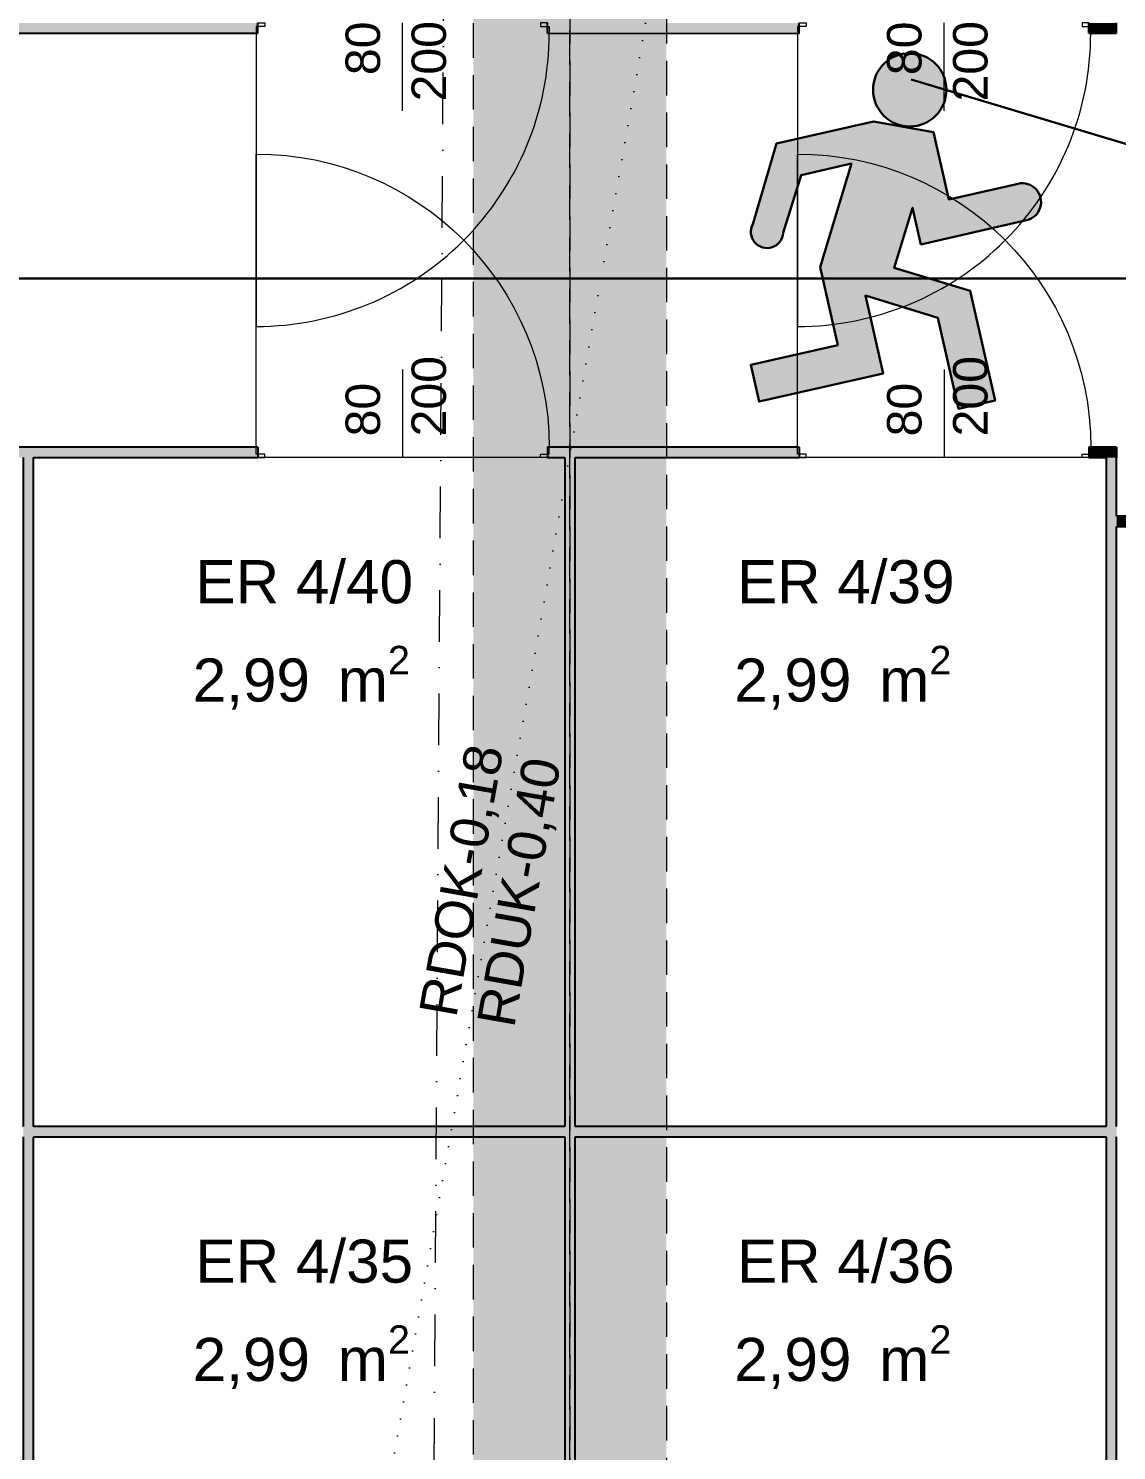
# Model space of a CAD drawing. Header units: millimetres. Extents: x 32522367 to 32638135, y 41424826 to 41540167.
# Drawn here: x 32549384 to 32552539, y 41492089 to 41496213 of the extents above; entities that cross this region are included whole.
import ezdxf
from ezdxf.enums import TextEntityAlignment as Align

# ---------------------------------------------------------------- set-up
doc = ezdxf.new("R2010")
doc.units = ezdxf.units.MM
for name, pattern in [('Punktlinie weit', [0.05, 0, -0.05]), ('Schnittlinie', [0.3, 0.15, -0.075, 0, -0.075]), ('Strichlinie mittel', [0.15, 0.1, -0.05])]:
    doc.linetypes.add(name, pattern=pattern)
for name, color, linetype in [('130 Wand Innen', 251, 'Continuous'), ('715 Lueftung', 251, 'Continuous'), ('811 Raum 2.Erschließung_ Nebenräume_Allg.räume_Technik', 251, 'Continuous'), ('851 Marker Schnitt', 251, 'Continuous'), ('955 Polierplan Beschriftung', 251, 'Continuous'), ('Archicad Tür-Marker', 251, 'Continuous'), ('Archicad Türen', 251, 'Continuous')]:
    doc.layers.add(name, color=color, linetype=linetype)
for name, color, linetype, lineweight in [('130 Wand Innen_Stift_Nr__26', 251, 'Continuous', 13), ('130 Wand Innen_Stift_Nr__7', 251, 'Continuous', 25), ('715 Lueftung_Stift_Nr__103', 251, 'Continuous', 18), ('715 Lueftung_Stift_Nr__104', 251, 'Continuous', 18), ('851 Marker Schnitt_Stift_Nr__1', 251, 'Continuous', 13), ('955 Polierplan Beschriftung_Stift_Nr__1', 251, 'Continuous', 13), ('Archicad Raumstempel_Stift_Nr__1', 251, 'Continuous', 13), ('Archicad Tür-Marker_Stift_Nr__1', 251, 'Continuous', 13), ('Archicad Türen_Stift_Nr__1', 251, 'Continuous', 13), ('Archicad Türen_Stift_Nr__7', 251, 'Continuous', 25)]:
    doc.layers.add(name, color=color, linetype=linetype, lineweight=lineweight)
doc.layers.add('E2_LEHR_MENSCH_NATIVE', color=112, linetype='Continuous', lineweight=35, true_color=0x20dd55)
doc.layers.add('E_NACHRTECH', color=3, linetype='Continuous', true_color=0x00fa00)
doc.styles.add('ERSTELLTER_STIL_1', font='arial.ttf')

# ---------------------------------------------------------------- blocks, each defined once
blk = doc.blocks.new('ER 4_40__47', base_point=(18.9892, 49.4171))
at = {"layer": 'Archicad Raumstempel_Stift_Nr__1', "color": 7, "lineweight": 13, "insert": (18.6766, 49.4516), "char_height": 0.125, "attachment_point": 1, "rotation": 343.6401, "style": 'ERSTELLTER_STIL_1'}
blk.add_mtext('\\A1;{\\pql;\\pt0,0.05;\\fArial|b0|i0|c0|p0;\\W1.000000;2,99\\fArial|b0|i0|c0|p0;\\W1.000000;\\A1{\\H.66x;\\S^  ;}\\fArial|b0|i0|c0|p0;\\W1.000000; m\\fArial|b0|i0|c0|p0;\\W1.000000;\\A1{\\H.66x;\\S2^  ;}}', dxfattribs=at)
at = {"layer": 'Archicad Raumstempel_Stift_Nr__1', "color": 7, "lineweight": 13, "style": 'ERSTELLTER_STIL_1'}
for tag, p in [('ROOM_NAME', (18.7543, 49.6878)), ('DUMMY_890', (19.3486, 49.5419)), ('DUMMY_891', (18.6851, 49.4808))]:
    blk.add_attdef(tag, text='', height=0.125, rotation=343.6401, dxfattribs=at).set_placement(p, align=Align.TOP_LEFT)
blk = doc.blocks.new('ER 4_39__48', base_point=(20.4956, 48.9749))
at = {"layer": 'Archicad Raumstempel_Stift_Nr__1', "color": 7, "lineweight": 13, "insert": (20.183, 49.0094), "char_height": 0.125, "attachment_point": 1, "rotation": 343.6401, "style": 'ERSTELLTER_STIL_1'}
blk.add_mtext('\\A1;{\\pql;\\pt0,0.05;\\fArial|b0|i0|c0|p0;\\W1.000000;2,99\\fArial|b0|i0|c0|p0;\\W1.000000;\\A1{\\H.66x;\\S^  ;}\\fArial|b0|i0|c0|p0;\\W1.000000; m\\fArial|b0|i0|c0|p0;\\W1.000000;\\A1{\\H.66x;\\S2^  ;}}', dxfattribs=at)
at = {"layer": 'Archicad Raumstempel_Stift_Nr__1', "color": 7, "lineweight": 13, "style": 'ERSTELLTER_STIL_1'}
for tag, p in [('ROOM_NAME', (20.2607, 49.2456)), ('DUMMY_890', (20.855, 49.0997)), ('DUMMY_891', (20.1915, 49.0385))]:
    blk.add_attdef(tag, text='', height=0.125, rotation=343.6401, dxfattribs=at).set_placement(p, align=Align.TOP_LEFT)
blk = doc.blocks.new('ER 4_35__52', base_point=(18.4343, 47.5269))
at = {"layer": 'Archicad Raumstempel_Stift_Nr__1', "color": 7, "lineweight": 13, "insert": (18.1217, 47.5614), "char_height": 0.125, "attachment_point": 1, "rotation": 343.6401, "style": 'ERSTELLTER_STIL_1'}
blk.add_mtext('\\A1;{\\pql;\\pt0,0.05;\\fArial|b0|i0|c0|p0;\\W1.000000;2,99\\fArial|b0|i0|c0|p0;\\W1.000000;\\A1{\\H.66x;\\S^  ;}\\fArial|b0|i0|c0|p0;\\W1.000000; m\\fArial|b0|i0|c0|p0;\\W1.000000;\\A1{\\H.66x;\\S2^  ;}}', dxfattribs=at)
at = {"layer": 'Archicad Raumstempel_Stift_Nr__1', "color": 7, "lineweight": 13, "style": 'ERSTELLTER_STIL_1'}
for tag, p in [('ROOM_NAME', (18.1994, 47.7976)), ('DUMMY_890', (18.7937, 47.6517)), ('DUMMY_891', (18.1302, 47.5905))]:
    blk.add_attdef(tag, text='', height=0.125, rotation=343.6401, dxfattribs=at).set_placement(p, align=Align.TOP_LEFT)
blk = doc.blocks.new('ER 4_36__53', base_point=(19.9407, 47.0846))
at = {"layer": 'Archicad Raumstempel_Stift_Nr__1', "color": 7, "lineweight": 13, "insert": (19.6281, 47.1192), "char_height": 0.125, "attachment_point": 1, "rotation": 343.6401, "style": 'ERSTELLTER_STIL_1'}
blk.add_mtext('\\A1;{\\pql;\\pt0,0.05;\\fArial|b0|i0|c0|p0;\\W1.000000;2,99\\fArial|b0|i0|c0|p0;\\W1.000000;\\A1{\\H.66x;\\S^  ;}\\fArial|b0|i0|c0|p0;\\W1.000000; m\\fArial|b0|i0|c0|p0;\\W1.000000;\\A1{\\H.66x;\\S2^  ;}}', dxfattribs=at)
at = {"layer": 'Archicad Raumstempel_Stift_Nr__1', "color": 7, "lineweight": 13, "style": 'ERSTELLTER_STIL_1'}
for tag, p in [('ROOM_NAME', (19.7058, 47.3553)), ('DUMMY_890', (20.3002, 47.2094)), ('DUMMY_891', (19.6367, 47.1483))]:
    blk.add_attdef(tag, text='', height=0.125, rotation=343.6401, dxfattribs=at).set_placement(p, align=Align.TOP_LEFT)
blk = doc.blocks.new('Blockrahmentür 1-Fl 27_3')
at = {"layer": 'Archicad Türen_Stift_Nr__1', "color": 7, "linetype": 'Continuous', "lineweight": 13}
for p, q in [((0.425, 0), (0.425, 0.85)), ((-0.425, -0.02), (-0.425, 0)), ((-0.425, 0), (-0.42, 0)), ((-0.42, 0), (-0.42, -0.03)), ((0.425, 0), (0.42, 0)), ((0.42, 0), (0.42, -0.03)), ((0.425, -0.02), (0.425, 0)), ((-0.4, -0.02), (-0.425, -0.02)), ((-0.42, -0.03), (-0.4, -0.03)), ((-0.4, -0.03), (-0.4, -0.02)), ((0.4, -0.03), (0.4, -0.02)), ((0.4, -0.02), (0.425, -0.02)), ((0.42, -0.03), (0.4, -0.03))]:
    blk.add_line(p, q, dxfattribs=at)
blk.add_arc((0.425, 0), 0.85, 90, 180, dxfattribs=at)
at = {"layer": 'Archicad Türen_Stift_Nr__7', "color": 7, "linetype": 'Continuous', "lineweight": 25}
for p, q in [((-0.42, 0), (-0.42, -0.03)), ((-0.42, 0), (-0.42, -0.03)), ((0.42, 0), (0.42, -0.03)), ((0.42, 0), (0.42, -0.03))]:
    blk.add_line(p, q, dxfattribs=at)
blk = doc.blocks.new('T Marker AUT 27_3')
at = {"layer": 'Archicad Tür-Marker_Stift_Nr__1', "color": 7, "linetype": 'Continuous', "lineweight": 13}
blk.add_line((0, -0.255), (0, 0), dxfattribs=at)
at = {"layer": 'Archicad Tür-Marker_Stift_Nr__1', "color": 7, "lineweight": 13, "style": 'ERSTELLTER_STIL_1'}
for tag, height, p in [('DUMMY_270', 0.1, (-0.165, 0.0026)), ('DUMMY_268', 0.1, (0.0264, 0.0026)), ('DUMMY_269', 0.0667, (0.0931, -0.1825)), ('DUMMY_271', 0.0667, (-0.0983, -0.2588))]:
    blk.add_attdef(tag, text='', height=height, rotation=270, dxfattribs=at).set_placement(p, align=Align.BOTTOM_LEFT)
blk = doc.blocks.new('Wand_96', base_point=(15.8268, 52.1391))
at = {"layer": '130 Wand Innen_Stift_Nr__26', "linetype": 'Continuous', "lineweight": 13}
for points in [[(18.6574, 51.3082), (19.3578, 51.1026), (19.3663, 51.1314), (18.6658, 51.337)], [(20.1723, 50.8948), (20.1638, 50.866), (20.8643, 50.6603), (20.8727, 50.6891)], [(21.6703, 50.4237), (21.7182, 50.4097), (21.7267, 50.4384), (21.6787, 50.4525)], [(21.7267, 50.4384), (21.7182, 50.4097), (21.747, 50.4012)], [(21.7267, 50.4384), (21.747, 50.4012), (21.7555, 50.43)]]:
    blk.add_hatch(color=5, dxfattribs=at).paths.add_polyline_path(points)
at = {"layer": '130 Wand Innen_Stift_Nr__7', "color": 7, "linetype": 'Continuous', "lineweight": 25}
for p, q in [((19.3578, 51.1026), (19.3663, 51.1314)), ((20.1638, 50.866), (20.1723, 50.8948)), ((20.8643, 50.6603), (20.8727, 50.6891)), ((21.6703, 50.4237), (21.6787, 50.4525))]:
    blk.add_line(p, q, dxfattribs=at)
at = {"layer": '130 Wand Innen_Stift_Nr__7', "color": 7, "linetype": 'Continuous', "lineweight": 25, "flags": 128}
for points in [[(18.6574, 51.3082), (19.3578, 51.1026)], [(20.1638, 50.866), (20.8643, 50.6603)], [(21.747, 50.4012), (21.7555, 50.43)], [(21.6703, 50.4237), (21.747, 50.4012)]]:
    blk.add_lwpolyline(points, dxfattribs=at)
at = {"layer": 'Archicad Tür-Marker', "color": 7, "lineweight": 13}
ref = blk.add_blockref('T Marker AUT 27_3', (19.7693, 51.0131), dxfattribs=dict(at, rotation=343.6400901272616))
ref.add_attrib('DUMMY_268', '80', dxfattribs={"layer": 'Archicad Tür-Marker_Stift_Nr__1', "color": 7, "lineweight": 13, "height": 0.1, "rotation": 73.6401, "style": 'ERSTELLTER_STIL_1'}).set_placement((19.6925, 50.878), align=Align.BOTTOM_LEFT)
ref.add_attrib('DUMMY_270', '200', dxfattribs={"layer": 'Archicad Tür-Marker_Stift_Nr__1', "color": 7, "lineweight": 13, "height": 0.1, "rotation": 73.6401, "style": 'ERSTELLTER_STIL_1'}).set_placement((19.8547, 50.7509), align=Align.BOTTOM_LEFT)
ref = blk.add_blockref('T Marker AUT 27_3', (21.2757, 50.5708), dxfattribs=dict(at, rotation=343.6400901272616))
ref.add_attrib('DUMMY_268', '80', dxfattribs={"layer": 'Archicad Tür-Marker_Stift_Nr__1', "color": 7, "lineweight": 13, "height": 0.1, "rotation": 73.6401, "style": 'ERSTELLTER_STIL_1'}).set_placement((21.1989, 50.4357), align=Align.BOTTOM_LEFT)
ref.add_attrib('DUMMY_270', '200', dxfattribs={"layer": 'Archicad Tür-Marker_Stift_Nr__1', "color": 7, "lineweight": 13, "height": 0.1, "rotation": 73.6401, "style": 'ERSTELLTER_STIL_1'}).set_placement((21.3611, 50.3086), align=Align.BOTTOM_LEFT)
at = {"layer": 'Archicad Türen', "color": 7, "linetype": 'Continuous', "lineweight": 13, "rotation": 163.6400901272617}
for p in [(19.7608, 50.9843), (21.2673, 50.542)]:
    blk.add_blockref('Blockrahmentür 1-Fl 27_3', p, dxfattribs=at)
blk = doc.blocks.new('Wand_97', base_point=(21.789, 50.5973))
at = {"layer": '130 Wand Innen_Stift_Nr__26', "linetype": 'Continuous', "lineweight": 13}
for points in [[(21.8118, 50.6219), (21.8034, 50.5931), (21.8513, 50.579), (21.8598, 50.6078)], [(22.6573, 50.3424), (23.2714, 50.1622), (23.2799, 50.1909), (22.6658, 50.3712)]]:
    blk.add_hatch(color=5, dxfattribs=at).paths.add_polyline_path(points)
at = {"layer": '130 Wand Innen_Stift_Nr__7', "color": 7, "linetype": 'Continuous', "lineweight": 25}
for p, q in [((21.8513, 50.579), (21.8598, 50.6078)), ((22.6573, 50.3424), (22.6658, 50.3712))]:
    blk.add_line(p, q, dxfattribs=at)
at = {"layer": '130 Wand Innen_Stift_Nr__7', "color": 7, "linetype": 'Continuous', "lineweight": 25, "flags": 128}
for points in [[(21.8598, 50.6078), (21.8118, 50.6219)], [(21.8034, 50.5931), (21.8513, 50.579)], [(23.2799, 50.1909), (22.6658, 50.3712)], [(22.6573, 50.3424), (23.2714, 50.1622)], [(23.2714, 50.1622), (23.2799, 50.1909)]]:
    blk.add_lwpolyline(points, dxfattribs=at)
at = {"layer": 'Archicad Tür-Marker', "color": 7, "lineweight": 13}
ref = blk.add_blockref('T Marker AUT 27_3', (22.2628, 50.4895), dxfattribs=dict(at, rotation=343.6400901272622))
ref.add_attrib('DUMMY_268', '80', dxfattribs={"layer": 'Archicad Tür-Marker_Stift_Nr__1', "color": 7, "lineweight": 13, "height": 0.1, "rotation": 73.6401, "style": 'ERSTELLTER_STIL_1'}).set_placement((22.186, 50.3544), align=Align.BOTTOM_LEFT)
ref.add_attrib('DUMMY_270', '200', dxfattribs={"layer": 'Archicad Tür-Marker_Stift_Nr__1', "color": 7, "lineweight": 13, "height": 0.1, "rotation": 73.6401, "style": 'ERSTELLTER_STIL_1'}).set_placement((22.3482, 50.2273), align=Align.BOTTOM_LEFT)
at = {"layer": 'Archicad Türen', "color": 7, "linetype": 'Continuous', "lineweight": 13, "rotation": 163.6400901272622}
blk.add_blockref('Blockrahmentür 1-Fl 27_3', (22.2543, 50.4607), dxfattribs=at)
blk = doc.blocks.new('T Marker AUT 27_2')
at = {"layer": 'Archicad Tür-Marker_Stift_Nr__1', "color": 7, "linetype": 'Continuous', "lineweight": 13}
blk.add_line((0, 0.225), (0, -0.03), dxfattribs=at)
at = {"layer": 'Archicad Tür-Marker_Stift_Nr__1', "color": 7, "lineweight": 13, "style": 'ERSTELLTER_STIL_1'}
for tag, height, p in [('DUMMY_270', 0.1, (-0.165, 0.2614)), ('DUMMY_268', 0.1, (0.0264, 0.1852)), ('DUMMY_271', 0.0667, (-0.0983, 0)), ('DUMMY_269', 0.0667, (0.0931, 0))]:
    blk.add_attdef(tag, text='', height=height, rotation=270, dxfattribs=at).set_placement(p, align=Align.BOTTOM_LEFT)
blk = doc.blocks.new('Wand_98', base_point=(15.4888, 50.9877))
at = {"layer": '130 Wand Innen_Stift_Nr__26', "linetype": 'Continuous', "lineweight": 13}
for points in [[(18.3109, 50.128), (19.0114, 49.9224), (19.0198, 49.9512), (18.3194, 50.1568)], [(19.8174, 49.6858), (20.5178, 49.4801), (20.5263, 49.5089), (19.8258, 49.7146)], [(21.3323, 49.2723), (21.3238, 49.2435), (21.3718, 49.2295), (21.3802, 49.2582)], [(21.3802, 49.2582), (21.3718, 49.2295), (21.409, 49.2498)], [(21.3718, 49.2295), (21.4006, 49.221), (21.409, 49.2498)]]:
    blk.add_hatch(color=5, dxfattribs=at).paths.add_polyline_path(points)
at = {"layer": '130 Wand Innen_Stift_Nr__7', "color": 7, "linetype": 'Continuous', "lineweight": 25}
for p, q in [((19.0198, 49.9512), (19.0114, 49.9224)), ((19.8258, 49.7146), (19.8174, 49.6858)), ((20.5263, 49.5089), (20.5178, 49.4801)), ((21.3323, 49.2723), (21.3238, 49.2435))]:
    blk.add_line(p, q, dxfattribs=at)
at = {"layer": '130 Wand Innen_Stift_Nr__7', "color": 7, "linetype": 'Continuous', "lineweight": 25, "flags": 128}
for points in [[(19.0198, 49.9512), (18.3194, 50.1568)], [(18.3877, 50.1055), (19.0114, 49.9224)], [(20.5263, 49.5089), (19.8258, 49.7146)], [(19.8174, 49.6858), (19.8653, 49.6717)], [(19.8941, 49.6632), (20.5178, 49.4801)], [(21.3238, 49.2435), (21.3718, 49.2295)], [(21.409, 49.2498), (21.3323, 49.2723)], [(21.409, 49.2498), (21.4006, 49.221)]]:
    blk.add_lwpolyline(points, dxfattribs=at)
at = {"layer": 'Archicad Tür-Marker', "color": 7, "lineweight": 13}
ref = blk.add_blockref('T Marker AUT 27_2', (19.4228, 49.8329), dxfattribs=dict(at, rotation=343.6400901272618))
ref.add_attrib('DUMMY_268', '80', dxfattribs={"layer": 'Archicad Tür-Marker_Stift_Nr__1', "color": 7, "lineweight": 13, "height": 0.1, "rotation": 73.6401, "style": 'ERSTELLTER_STIL_1'}).set_placement((19.3975, 49.8729), align=Align.BOTTOM_LEFT)
ref.add_attrib('DUMMY_270', '200', dxfattribs={"layer": 'Archicad Tür-Marker_Stift_Nr__1', "color": 7, "lineweight": 13, "height": 0.1, "rotation": 73.6401, "style": 'ERSTELLTER_STIL_1'}).set_placement((19.5811, 49.819), align=Align.BOTTOM_LEFT)
ref = blk.add_blockref('T Marker AUT 27_2', (20.9293, 49.3906), dxfattribs=dict(at, rotation=343.6400901272618))
ref.add_attrib('DUMMY_268', '80', dxfattribs={"layer": 'Archicad Tür-Marker_Stift_Nr__1', "color": 7, "lineweight": 13, "height": 0.1, "rotation": 73.6401, "style": 'ERSTELLTER_STIL_1'}).set_placement((20.9039, 49.4307), align=Align.BOTTOM_LEFT)
ref.add_attrib('DUMMY_270', '200', dxfattribs={"layer": 'Archicad Tür-Marker_Stift_Nr__1', "color": 7, "lineweight": 13, "height": 0.1, "rotation": 73.6401, "style": 'ERSTELLTER_STIL_1'}).set_placement((21.0876, 49.3768), align=Align.BOTTOM_LEFT)
at = {"layer": 'Archicad Türen', "color": 7, "linetype": 'Continuous', "lineweight": 13, "xscale": -1, "rotation": 343.6400901272618}
for p in [(19.4228, 49.8329), (20.9293, 49.3906)]:
    blk.add_blockref('Blockrahmentür 1-Fl 27_3', p, dxfattribs=at)
blk = doc.blocks.new('Wand_99', base_point=(21.3383, 49.0621))
at = {"layer": '130 Wand Innen_Stift_Nr__26', "linetype": 'Continuous', "lineweight": 13}
for points in [[(21.3527, 49.0579), (21.3442, 49.0291), (21.3922, 49.015), (21.4007, 49.0438)], [(22.2066, 48.8072), (22.1982, 48.7784), (22.8123, 48.5982), (22.8207, 48.6269)]]:
    blk.add_hatch(color=5, dxfattribs=at).paths.add_polyline_path(points)
at = {"layer": '130 Wand Innen_Stift_Nr__7', "color": 7, "linetype": 'Continuous', "lineweight": 25}
for p, q in [((21.4007, 49.0438), (21.3922, 49.015)), ((22.2066, 48.8072), (22.1982, 48.7784))]:
    blk.add_line(p, q, dxfattribs=at)
at = {"layer": '130 Wand Innen_Stift_Nr__7', "color": 7, "linetype": 'Continuous', "lineweight": 25, "flags": 128}
for points in [[(21.3442, 49.0291), (21.3922, 49.015)], [(21.4007, 49.0438), (21.3527, 49.0579)], [(22.8207, 48.6269), (22.2066, 48.8072)], [(22.1982, 48.7784), (22.8123, 48.5982)], [(22.8123, 48.5982), (22.8207, 48.6269)]]:
    blk.add_lwpolyline(points, dxfattribs=at)
at = {"layer": 'Archicad Tür-Marker', "color": 7, "lineweight": 13}
ref = blk.add_blockref('T Marker AUT 27_2', (21.8036, 48.9255), dxfattribs=dict(at, rotation=343.6400901272619))
ref.add_attrib('DUMMY_268', '80', dxfattribs={"layer": 'Archicad Tür-Marker_Stift_Nr__1', "color": 7, "lineweight": 13, "height": 0.1, "rotation": 73.6401, "style": 'ERSTELLTER_STIL_1'}).set_placement((21.7783, 48.9656), align=Align.BOTTOM_LEFT)
ref.add_attrib('DUMMY_270', '200', dxfattribs={"layer": 'Archicad Tür-Marker_Stift_Nr__1', "color": 7, "lineweight": 13, "height": 0.1, "rotation": 73.6401, "style": 'ERSTELLTER_STIL_1'}).set_placement((21.962, 48.9116), align=Align.BOTTOM_LEFT)
at = {"layer": 'Archicad Türen', "color": 7, "linetype": 'Continuous', "lineweight": 13, "xscale": -1, "rotation": 343.6400901272619}
blk.add_blockref('Blockrahmentür 1-Fl 27_3', (21.8036, 48.9255), dxfattribs=at)
blk = doc.blocks.new('Wand_100', base_point=(14.9297, 49.0831))
at = {"layer": '130 Wand Innen_Stift_Nr__26', "linetype": 'Continuous', "lineweight": 13}
for points in [[(19.3105, 47.7814), (19.3189, 47.8102), (17.8413, 48.244), (17.8328, 48.2152)], [(20.8169, 47.3392), (20.8253, 47.368), (19.3477, 47.8018), (19.3392, 47.773)]]:
    blk.add_hatch(color=5, dxfattribs=at).paths.add_polyline_path(points)
at = {"layer": '130 Wand Innen_Stift_Nr__7', "color": 7, "linetype": 'Continuous', "lineweight": 25, "flags": 128}
for points in [[(19.3189, 47.8102), (17.8413, 48.244)], [(17.8328, 48.2152), (19.3105, 47.7814)], [(20.8253, 47.368), (19.3477, 47.8018)], [(19.3392, 47.773), (20.8169, 47.3392)]]:
    blk.add_lwpolyline(points, dxfattribs=at)
blk = doc.blocks.new('Wand_128', base_point=(18.3818, 50.1385))
at = {"layer": '130 Wand Innen_Stift_Nr__26', "linetype": 'Continuous', "lineweight": 13}
blk.add_hatch(color=5, dxfattribs=at).paths.add_polyline_path([(18.3589, 50.1139), (17.2576, 46.3622), (17.2864, 46.3538), (18.3877, 50.1055)])
at = {"layer": '130 Wand Innen_Stift_Nr__7', "color": 7, "linetype": 'Continuous', "lineweight": 25, "flags": 128}
for points in [[(18.3589, 50.1139), (17.8125, 48.2525)], [(17.8413, 48.244), (18.3877, 50.1055)], [(17.804, 48.2237), (17.2576, 46.3622)], [(17.2864, 46.3538), (17.8328, 48.2152)]]:
    blk.add_lwpolyline(points, dxfattribs=at)
blk = doc.blocks.new('Wand_129', base_point=(19.8882, 49.6962))
at = {"layer": '130 Wand Innen_Stift_Nr__26', "linetype": 'Continuous', "lineweight": 13}
blk.add_hatch(color=5, dxfattribs=at).paths.add_polyline_path([(19.8653, 49.6717), (18.764, 45.92), (18.7928, 45.9115), (19.8941, 49.6632)])
at = {"layer": '130 Wand Innen_Stift_Nr__7', "color": 7, "linetype": 'Continuous', "lineweight": 25, "flags": 128}
for points in [[(19.8653, 49.6717), (19.3189, 47.8102)], [(19.3477, 47.8018), (19.8941, 49.6632)], [(19.3105, 47.7814), (18.764, 45.92)], [(18.7928, 45.9115), (19.3392, 47.773)]]:
    blk.add_lwpolyline(points, dxfattribs=at)
blk = doc.blocks.new('Wand_130', base_point=(21.3946, 49.254))
at = {"layer": '130 Wand Innen_Stift_Nr__26', "linetype": 'Continuous', "lineweight": 13}
blk.add_hatch(color=5, dxfattribs=at).paths.add_polyline_path([(21.3718, 49.2295), (20.2704, 45.4778), (20.2992, 45.4693), (21.4006, 49.221)])
at = {"layer": '130 Wand Innen_Stift_Nr__7', "color": 7, "linetype": 'Continuous', "lineweight": 25, "flags": 128}
for points in [[(21.3718, 49.2295), (20.8253, 47.368)], [(21.3527, 49.0579), (21.4006, 49.221)], [(20.8541, 47.3596), (21.3442, 49.0291)], [(20.8169, 47.3392), (20.2704, 45.4778)], [(20.2992, 45.4693), (20.8457, 47.3308)]]:
    blk.add_lwpolyline(points, dxfattribs=at)
blk = doc.blocks.new('Träger_17', base_point=(15.4215, 34.9775))
at = {"layer": '715 Lueftung_Stift_Nr__104', "linetype": 'Continuous', "lineweight": 0, "true_color": 0x260033}
blk.add_hatch(color=198, dxfattribs=at).paths.add_polyline_path([(15.5953, 35.0724), (21.6824, 55.8083), (21.4138, 55.8872), (15.2477, 34.8826)])
at = {"layer": '715 Lueftung_Stift_Nr__104', "color": 202, "linetype": 'Strichlinie mittel', "lineweight": 18, "true_color": 0x9900cc, "flags": 128}
for points in [[(15.2477, 34.8826), (21.4138, 55.8872)], [(15.5953, 35.0724), (21.6824, 55.8083)]]:
    blk.add_lwpolyline(points, dxfattribs=at)
blk = doc.blocks.new('Träger_20', base_point=(21.859, 55.9128))
at = {"layer": '715 Lueftung_Stift_Nr__103', "linetype": 'Continuous', "lineweight": 0, "true_color": 0x231e00}
blk.add_hatch(color=38, dxfattribs=at).paths.add_polyline_path([(15.9428, 35.2622), (21.9511, 55.7295), (21.6824, 55.8083), (15.5953, 35.0724)])
at = {"layer": '715 Lueftung_Stift_Nr__103', "color": 56, "linetype": 'Strichlinie mittel', "lineweight": 18, "true_color": 0x8c7b00, "flags": 128}
for points in [[(21.6824, 55.8083), (15.5953, 35.0724)], [(21.9511, 55.7295), (15.9428, 35.2622)]]:
    blk.add_lwpolyline(points, dxfattribs=at)
blk = doc.blocks.new('Schnittebene_1', base_point=(-0.5412, -16.9326))
at = {"layer": '851 Marker Schnitt_Stift_Nr__1', "color": 7, "linetype": 'Schnittlinie', "lineweight": 13}
blk.add_line((-0.5124, -16.8369), (28.836, 80.7482), dxfattribs=at)
blk = doc.blocks.new('Etikett_56', base_point=(7.3607, 24.3642))
at = {"layer": '955 Polierplan Beschriftung_Stift_Nr__1', "color": 7, "linetype": 'Punktlinie weit', "lineweight": 13}
blk.add_line((7.3607, 24.3642), (27.8669, 65.8166), dxfattribs=at)
at = {"layer": '955 Polierplan Beschriftung_Stift_Nr__1', "color": 7, "lineweight": 13, "insert": (19.1466, 48.179), "char_height": 0.11, "attachment_point": 4, "rotation": 63.6788, "line_spacing_factor": 0.929581, "style": 'ERSTELLTER_STIL_1'}
blk.add_mtext('\\A1;{\\pql;\\fArial|b0|i0|c0|p0;\\W1.000000;RDOK\\fArial|b0|i0|c0|p0;\\W1.000000;\\fArial|b0|i0|c0|p0;\\W1.000000;-0,18\\fArial|b0|i0|c0|p0;\\W1.000000;\\A1{\\H.66x;\\S^  ;}\\fArial|b0|i0|c0|p0;\\W1.000000;\\fArial|b0|i0|c0|p0;\\W1.000000;\\P\\pql;\\fArial|b0|i0|c0|p0;\\W1.000000;RDUK\\fArial|b0|i0|c0|p0;\\W1.000000;\\fArial|b0|i0|c0|p0;\\W1.000000;-0,40\\fArial|b0|i0|c0|p0;\\W1.000000;\\A1{\\H.66x;\\S^  ;}\\fArial|b0|i0|c0|p0;\\W1.000000;\\fArial|b0|i0|c0|p0;\\W1.000000;}', dxfattribs=at)
blk = doc.blocks.new('98095500')
at = {"color": 18, "lineweight": 30, "true_color": 0x000000}
for points in [[(423921.73, 99168.82), (423956.82, 99168.82), (423956.82, 99202.95), (423984.52, 99214.53), (424033.69, 99214.53), (424053.79, 99178.33)], [(424040.17, 99170.92), (424025.2, 99196.66), (423999.74, 99196.78), (424026.18, 99150.32), (424026.18, 99110.9), (424070.22, 99110.9), (424070.22, 99092.32), (424007.48, 99092.32), (424007.48, 99131.68), (423974.96, 99113.11), (423974.96, 99066.99), (423956.52, 99066.99), (423956.52, 99122.44), (423990.54, 99141.87), (423975.12, 99168.79), (423975.12, 99150.21), (423921.73, 99150.28)]]:
    blk.add_lwpolyline(points, dxfattribs=at)
blk.add_circle((423963.6, 99225.86), 18.08, dxfattribs=at)
for centre, radius, start, end in [((424047.83, 99173.07), 7.96, 195.72991, 41.40047), ((423921.73, 99159.55), 9.27, 89.9849, 270.0151)]:
    blk.add_arc(centre, radius, start, end, dxfattribs=at)
blk = doc.blocks.new('750298750')
h = blk.add_hatch(color=3)
h.paths.add_polyline_path([(426943.63, 99576.9), (426968.12, 99576.79), (426982.52, 99552.02, 1.25347), (426995.63, 99559.16), (426976.28, 99593.98), (426928.98, 99593.98), (426902.34, 99582.83), (426902.34, 99550.01), (426868.58, 99550.01, 1), (426868.59, 99532.17), (426919.94, 99532.11), (426919.94, 99549.98), (426934.78, 99524.08), (426902.06, 99505.39), (426902.06, 99452.05), (426919.79, 99452.05), (426919.79, 99496.41), (426951.07, 99514.28), (426951.07, 99476.42), (427011.43, 99476.42), (427011.43, 99494.29), (426969.06, 99494.29), (426969.06, 99532.21)])
h.paths.add_polyline_path([(426891.47, 99604.88, 1), (426926.25, 99604.88, 1)])
at = {"xscale": 0.9619413167778113, "yscale": 0.9619413167778113, "zscale": 0.9619413167778113}
blk.add_blockref('98095500', (19080.76, 4155.42), dxfattribs=at)
blk = doc.blocks.new('E2_MOL_LEHRPERSON_ZENTRIERT')
blk.add_blockref('750298750', (-426935.55, -99537.16))

msp = doc.modelspace()

# ---------------------------------------------------------------- linework, layer by layer
at = {"layer": '811 Raum 2.Erschließung_ Nebenräume_Allg.räume_Technik', "color": 31, "linetype": 'Continuous', "lineweight": 0, "true_color": 0xffcc66, "flags": 128}
for points in [[(32549398.587, 41494968.453), (32549398.597, 41493028.452), (32550938.597, 41493028.46), (32550938.587, 41494968.46)], [(32552508.597, 41493028.468), (32552508.587, 41494968.468), (32550968.587, 41494968.461), (32550968.597, 41493028.46)], [(32550938.607, 41491058.46), (32550938.597, 41492998.46), (32549398.597, 41492998.452), (32549398.607, 41491058.452)], [(32550968.597, 41492998.46), (32550968.607, 41491058.46), (32552508.607, 41491058.468), (32552508.597, 41492998.468)]]:
    msp.add_lwpolyline(points, close=True, dxfattribs=at)
at = {"layer": 'E_NACHRTECH', "color": 4, "lineweight": 30}
msp.add_lwpolyline([(32551942.899, 41496064.703), (32553866.814, 41495487.631)], dxfattribs=at)
at = {"layer": 'E_NACHRTECH', "color": 3, "lineweight": 30}
msp.add_lwpolyline([(32547836.614, 41495487.779), (32553877.065, 41495487.779)], dxfattribs=at)

# ---------------------------------------------------------------- block references
at = {"layer": '130 Wand Innen', "color": 7, "lineweight": 35, "xscale": 1000, "yscale": 1000, "zscale": 1000, "rotation": 16.36019999999994}
for name, p in [('Wand_96', (32546368.585, 41496198.437)), ('Wand_98', (32546368.591, 41494998.437)), ('Wand_97', (32552523.58, 41496398.469)), ('Wand_99', (32552523.588, 41494798.469)), ('Wand_100', (32546368.601, 41493013.437)), ('Wand_128', (32549383.587, 41494998.453)), ('Wand_129', (32550953.587, 41494998.46)), ('Wand_130', (32552523.587, 41494998.468))]:
    msp.add_blockref(name, p, dxfattribs=at)
at = {"layer": '715 Lueftung', "color": 8, "lineweight": 13, "xscale": 1000, "yscale": 1000, "zscale": 1000, "rotation": 16.36019999999994}
for name, p in [('Träger_17', (32550813.665, 41479617.549)), ('Träger_20', (32551093.554, 41501518.461))]:
    msp.add_blockref(name, p, dxfattribs=at)
at = {"layer": '811 Raum 2.Erschließung_ Nebenräume_Allg.räume_Technik', "color": 7, "linetype": 'Continuous', "lineweight": 13, "xscale": 1000, "yscale": 1000, "zscale": 1000, "rotation": 16.36019999999994}
for name, p, values in [('ER 4_40__47', (32550169.625, 41494477.385), {'ROOM_NAME': 'ER 4/40'}), ('ER 4_39__48', (32551739.625, 41494477.393), {'ROOM_NAME': 'ER 4/39'}), ('ER 4_35__52', (32550169.635, 41492507.385), {'ROOM_NAME': 'ER 4/35'}), ('ER 4_36__53', (32551739.635, 41492507.393), {'ROOM_NAME': 'ER 4/36'})]:
    msp.add_blockref(name, p, dxfattribs=at).add_auto_attribs(values)
at = {"layer": '851 Marker Schnitt', "color": 7, "lineweight": 13, "xscale": 1000, "yscale": 1000, "zscale": 1000, "rotation": 16.36019999999994}
msp.add_blockref('Schnittebene_1', (32550119.044, 41425312.936), dxfattribs=at)
at = {"layer": '955 Polierplan Beschriftung', "color": 7, "linetype": 'Continuous', "lineweight": 13, "xscale": 1000, "yscale": 1000, "zscale": 1000, "rotation": 16.36019999999994}
msp.add_blockref('Etikett_56', (32546068.738, 41467163.416), dxfattribs=at)
at = {"layer": 'E2_LEHR_MENSCH_NATIVE', "color": 112, "true_color": 0x20dd55, "xscale": -6.107755025382402, "yscale": 6.107755025382402, "rotation": 12.80549459919491}
msp.add_blockref('E2_MOL_LEHRPERSON_ZENTRIERT', (32551871.647, 41495595.326), dxfattribs=at)

doc.saveas('drawing.dxf')
